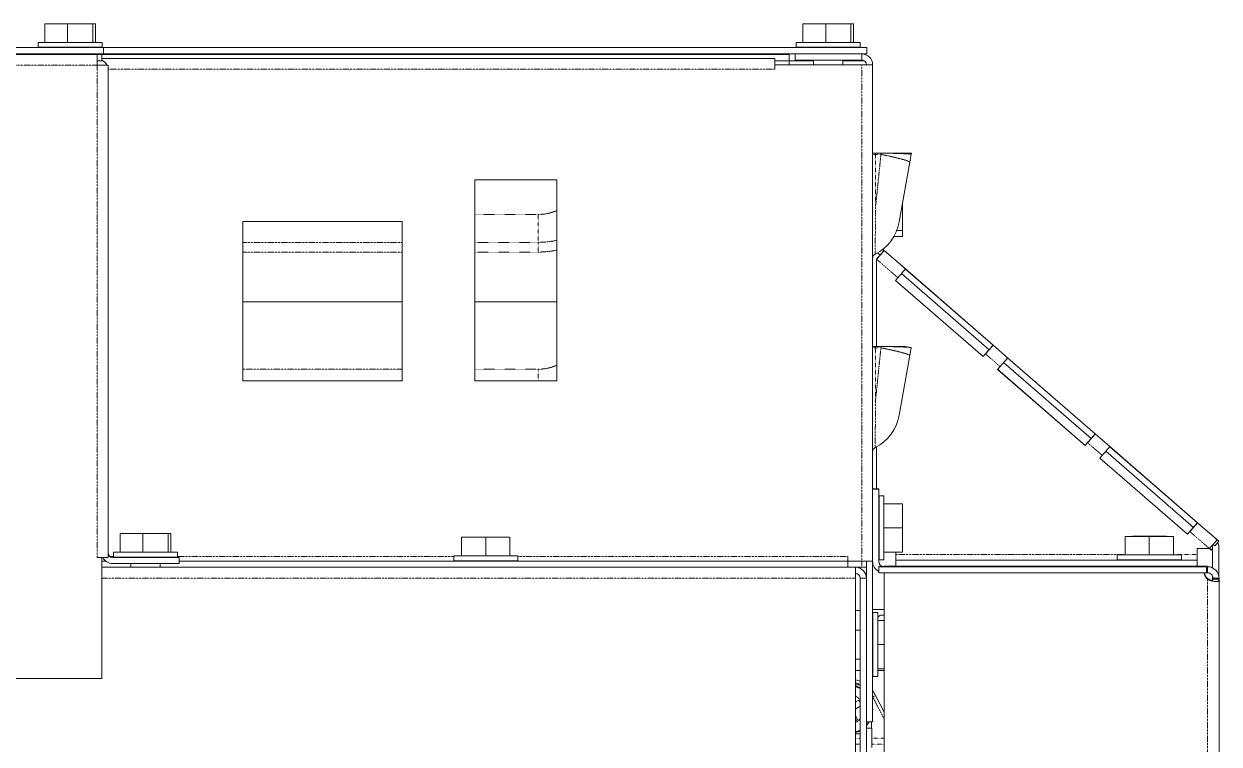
# Model space of a CAD drawing. Header units: millimetres. Extents: x 60499 to 556746, y 248297 to 497145.
# Drawn here: x 116493 to 122980, y 365703 to 369612 of the extents above; entities that cross this region are included whole.
import ezdxf

# ---------------------------------------------------------------- set-up
doc = ezdxf.new("R2010")
doc.units = ezdxf.units.MM
doc.linetypes.add('PHANTOM', pattern=[20, 10, -2, 2, -2, 2, -2])

msp = doc.modelspace()

# ---------------------------------------------------------------- linework, layer by layer
at = {"color": 7, "lineweight": 13, "ltscale": 0.003688}
for p, q in [((116606.1, 369612.1), (116730, 369612.1)), ((120721.2, 369612.1), (120845.1, 369612.1)), ((117015.3, 366845.3), (117139.2, 366845.3))]:
    msp.add_line(p, q, dxfattribs=at)
at = {"color": 7, "lineweight": 13, "ltscale": 0.003}
for p, q in [((116606.1, 369511.3), (116606.1, 369612.1)), ((116730, 369511.3), (116730, 369612.1)), ((116866.9, 369511.3), (116866.9, 369612.1)), ((116880.9, 369511.3), (116880.9, 369612.1)), ((120721.2, 369511.3), (120721.2, 369612.1)), ((120845.1, 369511.3), (120845.1, 369612.1)), ((120982, 369511.3), (120982, 369612.1)), ((120996.1, 369511.3), (120996.1, 369612.1)), ((121160.5, 367007.2), (121261.3, 367007.2)), ((117015.3, 366744.5), (117015.3, 366845.3)), ((117139.2, 366744.5), (117139.2, 366845.3)), ((117276.2, 366744.5), (117276.2, 366845.3)), ((117290.2, 366744.5), (117290.2, 366845.3)), ((121160.5, 366876.2), (121261.3, 366876.2)), ((118868.5, 366724.6), (118868.5, 366825.4)), ((118999.6, 366724.6), (118999.6, 366825.4)), ((119130.6, 366724.6), (119130.6, 366825.4)), ((122470.1, 366730), (122470.1, 366830.8)), ((122600.9, 366730), (122600.9, 366830.8)), ((122732.1, 366730), (122732.1, 366830.8)), ((122732.5, 366730), (122732.5, 366830.8)), ((121160.5, 366745.2), (121261.3, 366745.2))]:
    msp.add_line(p, q, dxfattribs=at)
at = {"color": 7, "lineweight": 13, "ltscale": 0.004077}
for p, q in [((116730, 369612.1), (116866.9, 369612.1)), ((117139.2, 366845.3), (117276.2, 366845.3))]:
    msp.add_line(p, q, dxfattribs=at)
at = {"color": 7, "lineweight": 13, "ltscale": 0.000417514}
for p, q in [((116866.9, 369612.1), (116880.9, 369612.1)), ((117276.2, 366845.3), (117290.2, 366845.3))]:
    msp.add_line(p, q, dxfattribs=at)
at = {"color": 7, "lineweight": 13, "ltscale": 0.004076}
msp.add_line((120845.1, 369612.1), (120982, 369612.1), dxfattribs=at)
at = {"color": 7, "lineweight": 13, "ltscale": 0.000417634}
msp.add_line((120982, 369612.1), (120996.1, 369612.1), dxfattribs=at)
at = {"color": 7, "lineweight": 13, "ltscale": 0.010327}
for p, q in [((116916.6, 369511.3), (116569.7, 369511.3)), ((121031.7, 369511.3), (120684.8, 369511.3)), ((117325.8, 366744.5), (116978.9, 366744.5))]:
    msp.add_line(p, q, dxfattribs=at)
at = {"color": 7, "lineweight": 13, "ltscale": 0.000774954}
for p, q in [((116569.7, 369485.3), (116569.7, 369511.3)), ((116917.3, 369485.3), (116917.3, 369511.3)), ((120684.8, 369485.3), (120684.8, 369511.3)), ((121032.5, 369485.3), (121032.5, 369511.3)), ((121134.5, 367050.1), (121160.5, 367050.1)), ((121134.5, 367050.1), (121160.5, 367050.1)), ((121134.5, 366702.4), (121160.5, 366702.4)), ((121101.2, 366416.9), (121127.2, 366416.9)), ((121101.2, 366069.2), (121127.2, 366069.2))]:
    msp.add_line(p, q, dxfattribs=at)
at = {"color": 7, "lineweight": 13, "ltscale": 2.33087e-05}
for p, q in [((116916.6, 369511.3), (116917.3, 369511.3)), ((121031.7, 369511.3), (121032.5, 369511.3)), ((116917.3, 369485.3), (116916.6, 369485.3)), ((121032.5, 369485.3), (121031.7, 369485.3)), ((117325.8, 366744.5), (117326.6, 366744.5)), ((117326.6, 366718.5), (117325.8, 366718.5))]:
    msp.add_line(p, q, dxfattribs=at)
at = {"color": 7, "lineweight": 13, "ltscale": 0.03937}
for p, q in [((112953, 369446.1), (116890.8, 369446.1)), ((116924.1, 369483.2), (113090.3, 369483.2)), ((116924.1, 369449.6), (113090.3, 369449.6)), ((120646.4, 369446.1), (116915.9, 369446.1)), ((121068.6, 369483.2), (116924.1, 369483.2)), ((121068.6, 369449.6), (116924.1, 369449.6)), ((116915.9, 369424.4), (120568.3, 369424.4)), ((116949.5, 369387.3), (116949.5, 366716.4)), ((121099.1, 367086.4), (121099.1, 369390.8)), ((118940.8, 368766), (118940.8, 367674.2)), ((119385.9, 368766), (119385.9, 367674.2)), ((118546, 368539.2), (117681, 368539.2)), ((117681, 368539.2), (117681, 367674.2)), ((118546, 368539.2), (118546, 367674.2)), ((117681, 368104.1), (118546, 368104.1)), ((118546, 367674.2), (117681, 367674.2)), ((121006.7, 366662.9), (116916, 366662.9)), ((120965.6, 366662.9), (117232.1, 366662.9)), ((120965.6, 366696.5), (117335.9, 366696.5)), ((121065.5, 366696.5), (121065.5, 365823.1)), ((121099.1, 366695.5), (121099.1, 365823.1)), ((122912.2, 366665.7), (121132.4, 366665.7)), ((122600.3, 366701.8), (121225.6, 366701.8)), ((122860.8, 366668.6), (121225.6, 366668.6)), ((121006.7, 365285.6), (121006.7, 366604.1)), ((121031.9, 366604.1), (121031.9, 365226.8)), ((121065.5, 366604.1), (121065.5, 365226.8)), ((121132.4, 366632.4), (122912.2, 366632.4)), ((121161.8, 365372.7), (121161.8, 366632.4)), ((122899.5, 366632.4), (121161.8, 366632.4)), ((121161.8, 366632.4), (122899.5, 366632.4)), ((122980, 366597.9), (122980, 347748.1)), ((105657.3, 366059.9), (116916, 366059.9))]:
    msp.add_line(p, q, dxfattribs=at)
at = {"color": 7, "lineweight": 13, "ltscale": 0.001185}
for p, q in [((116609.5, 369485.3), (116569.7, 369485.3)), ((120724.6, 369485.3), (120684.8, 369485.3)), ((117018.8, 366718.5), (116978.9, 366718.5))]:
    msp.add_line(p, q, dxfattribs=at)
at = {"color": 7, "lineweight": 13, "ltscale": 6.24769e-05}
for p, q in [((116570.4, 369485.3), (116570.4, 369483.2)), ((116609.5, 369485.3), (116609.5, 369483.2)), ((116687.9, 369485.3), (116687.9, 369483.2)), ((116727, 369485.3), (116727, 369483.2)), ((116744.3, 369485.3), (116744.3, 369483.2)), ((116787.4, 369485.3), (116787.4, 369483.2)), ((116854.2, 369485.3), (116854.2, 369483.2)), ((116916.6, 369485.3), (116916.6, 369483.2)), ((120685.6, 369485.3), (120685.6, 369483.2)), ((120724.6, 369485.3), (120724.6, 369483.2)), ((120803.1, 369485.3), (120803.1, 369483.2)), ((120842.1, 369485.3), (120842.1, 369483.2)), ((120859.4, 369485.3), (120859.4, 369483.2)), ((120902.5, 369485.3), (120902.5, 369483.2)), ((120969.3, 369485.3), (120969.3, 369483.2)), ((121031.7, 369485.3), (121031.7, 369483.2)), ((116979.7, 366718.5), (116979.7, 366716.4)), ((117018.8, 366718.5), (117018.8, 366716.4)), ((117097.2, 366718.5), (117097.2, 366716.4)), ((117136.3, 366718.5), (117136.3, 366716.4)), ((117153.6, 366718.5), (117153.6, 366716.4)), ((117196.6, 366718.5), (117196.6, 366716.4)), ((117263.5, 366718.5), (117263.5, 366716.4)), ((117325.8, 366718.5), (117325.8, 366716.4)), ((118825.7, 366698.6), (118825.7, 366696.5)), ((118876.6, 366698.6), (118876.6, 366696.5)), ((118949.6, 366698.6), (118949.6, 366696.5)), ((118991.2, 366698.6), (118991.2, 366696.5)), ((118999.6, 366698.6), (118999.6, 366696.5)), ((119007.9, 366698.6), (119007.9, 366696.5)), ((119049.5, 366698.6), (119049.5, 366696.5)), ((119122.5, 366698.6), (119122.5, 366696.5)), ((119173.4, 366698.6), (119173.4, 366696.5)), ((122427.4, 366704), (122427.4, 366701.9)), ((122478, 366703.9), (122478, 366701.9)), ((122592.8, 366704), (122592.8, 366701.9)), ((122600.8, 366703.9), (122600.8, 366701.8)), ((122609.4, 366704), (122609.4, 366701.9)), ((122723.9, 366703.9), (122723.9, 366701.9)), ((122775.1, 366704), (122775.1, 366701.9)), ((121101.2, 366416.9), (121099.1, 366416.9)), ((121101.2, 366365.9), (121099.1, 366365.9)), ((121101.2, 366292.9), (121099.1, 366292.9)), ((121101.2, 366251.3), (121099.1, 366251.3)), ((121101.2, 366243), (121099.1, 366243)), ((121101.2, 366234.7), (121099.1, 366234.7)), ((121101.2, 366193.1), (121099.1, 366193.1)), ((121101.2, 366120.1), (121099.1, 366120.1)), ((121101.2, 366069.2), (121099.1, 366069.2))]:
    msp.add_line(p, q, dxfattribs=at)
at = {"color": 7, "lineweight": 13, "ltscale": 0.001162}
for p, q in [((116609.5, 369483.2), (116570.4, 369483.2)), ((120724.6, 369483.2), (120685.6, 369483.2)), ((117018.8, 366716.4), (116979.7, 366716.4))]:
    msp.add_line(p, q, dxfattribs=at)
at = {"color": 7, "lineweight": 13, "ltscale": 0.003499}
for p, q in [((116727, 369485.3), (116609.5, 369485.3)), ((120842.1, 369485.3), (120724.6, 369485.3)), ((117136.3, 366718.5), (117018.8, 366718.5))]:
    msp.add_line(p, q, dxfattribs=at)
at = {"color": 7, "lineweight": 13, "ltscale": 0.002336}
for p, q in [((116687.9, 369483.2), (116609.5, 369483.2)), ((120803.1, 369483.2), (120724.6, 369483.2)), ((117097.2, 366716.4), (117018.8, 366716.4))]:
    msp.add_line(p, q, dxfattribs=at)
at = {"color": 7, "lineweight": 13, "ltscale": 0.000105009}
for p, q in [((116664.1, 369449.6), (116664.1, 369446.1)), ((116822.9, 369449.6), (116822.9, 369446.1))]:
    msp.add_line(p, q, dxfattribs=at)
at = {"color": 7, "lineweight": 13, "ltscale": 0.003786}
for p, q in [((116854.2, 369485.3), (116727, 369485.3)), ((120969.3, 369485.3), (120842.1, 369485.3)), ((117263.5, 366718.5), (117136.3, 366718.5))]:
    msp.add_line(p, q, dxfattribs=at)
at = {"color": 7, "lineweight": 13, "ltscale": 0.000513873}
for p, q in [((116744.3, 369483.2), (116727, 369483.2)), ((120859.4, 369483.2), (120842.1, 369483.2)), ((117153.6, 366716.4), (117136.3, 366716.4))]:
    msp.add_line(p, q, dxfattribs=at)
at = {"color": 7, "lineweight": 13, "ltscale": 0.00199}
for p, q in [((116854.2, 369483.2), (116787.4, 369483.2)), ((120969.3, 369483.2), (120902.5, 369483.2)), ((117263.5, 366716.4), (117196.6, 366716.4))]:
    msp.add_line(p, q, dxfattribs=at)
at = {"color": 7, "lineweight": 13, "ltscale": 0.001856}
for p, q in [((116916.6, 369485.3), (116854.2, 369485.3)), ((116916.6, 369483.2), (116854.2, 369483.2)), ((121031.7, 369485.3), (120969.3, 369485.3)), ((121031.7, 369483.2), (120969.3, 369483.2)), ((117325.8, 366718.5), (117263.5, 366718.5)), ((117325.8, 366716.4), (117263.5, 366716.4))]:
    msp.add_line(p, q, dxfattribs=at)
at = {"color": 7, "lineweight": 13, "ltscale": 0.000749963}
for p, q in [((116890.8, 369446.1), (116916, 369446.1)), ((116890.8, 369412.5), (116916, 369412.5)), ((120568.3, 369365.6), (120568.3, 369390.8)), ((120779.3, 369416), (120779.3, 369390.8)), ((120938, 369416), (120938, 369390.8)), ((116916, 366716.4), (116890.8, 366716.4)), ((120965.6, 366721.7), (120965.6, 366696.5)), ((120965.6, 366696.5), (120965.6, 366721.7)), ((121040.3, 366662.9), (121065.5, 366662.9)), ((121031.9, 366101.8), (121006.7, 366101.8)), ((121031.9, 366024.1), (121006.7, 366024.1)), ((121006.7, 365759.6), (121031.9, 365759.6))]:
    msp.add_line(p, q, dxfattribs=at)
at = {"color": 7, "lineweight": 13, "ltscale": 0.00175}
for p, q in [((116890.8, 369446.1), (116890.8, 369387.3)), ((116890.8, 369387.3), (116949.5, 369387.3)), ((121099.1, 369390.8), (121040.3, 369390.8)), ((116890.8, 366716.4), (116949.5, 366716.4)), ((121006.7, 366662.9), (121006.7, 366604.1)), ((121099.1, 366696.5), (121040.3, 366696.5))]:
    msp.add_line(p, q, dxfattribs=at)
at = {"color": 7, "lineweight": 13, "ltscale": 0.000999991}
for p, q in [((116916, 369446.1), (116916, 369412.5)), ((116924.1, 369483.2), (116924.1, 369449.6)), ((120646.4, 369412.5), (120646.4, 369446.1)), ((121068.6, 369483.2), (121068.6, 369449.6)), ((120568.3, 369424.4), (120568.3, 369390.8)), ((117335.9, 366716.4), (117335.9, 366682.8)), ((120965.6, 366696.5), (120965.6, 366662.9)), ((121040.3, 366662.9), (121006.7, 366662.9)), ((121065.5, 366604.1), (121031.9, 366604.1))]:
    msp.add_line(p, q, dxfattribs=at)
at = {"color": 7, "lineweight": 13, "ltscale": 0.001}
for p, q in [((120679.2, 369449.6), (120679.2, 369416)), ((121040.3, 369449.6), (121040.3, 369416)), ((121099.1, 365823.1), (121065.5, 365823.1))]:
    msp.add_line(p, q, dxfattribs=at)
at = {"color": 7, "linetype": 'PHANTOM', "lineweight": 13, "ltscale": 0.03937}
for p, q in [((105657.3, 369387.3), (116890.8, 369387.3)), ((116890.8, 369387.3), (116890.8, 366716.4)), ((121040.3, 366696.5), (121040.3, 369390.8)), ((116949.5, 369365.6), (120568.3, 369365.6)), ((117681, 368426.4), (118546, 368426.4)), ((117681, 368373.8), (118546, 368373.8)), ((118546, 367737.9), (117681, 367737.9)), ((117326.6, 366721.7), (118825.7, 366721.7)), ((119173.4, 366721.7), (120965.6, 366721.7)), ((121225.6, 366731.3), (122470.1, 366731.3)), ((121225.6, 366701.9), (122427.4, 366701.9)), ((121006.7, 366604.1), (116916, 366604.1)), ((122917.3, 366597.9), (122917.3, 347722.2))]:
    msp.add_line(p, q, dxfattribs=at)
at = {"color": 7, "lineweight": 13, "ltscale": 0.002325}
msp.add_line((120646.4, 369412.5), (120568.3, 369412.5), dxfattribs=at)
at = {"color": 7, "lineweight": 13, "ltscale": 0.01405}
msp.add_line((120568.3, 369390.8), (121040.3, 369390.8), dxfattribs=at)
at = {"color": 7, "lineweight": 13, "ltscale": 0.003954}
msp.add_line((120646.4, 369412.5), (120779.2, 369412.5), dxfattribs=at)
at = {"color": 7, "lineweight": 13, "ltscale": 0.000645435}
msp.add_line((120646.4, 369412.5), (120646.4, 369390.8), dxfattribs=at)
at = {"color": 7, "lineweight": 13, "ltscale": 0.000644714}
msp.add_line((120646.4, 369390.8), (120646.4, 369412.5), dxfattribs=at)
at = {"color": 7, "lineweight": 13, "ltscale": 0.01075}
for p, q in [((120679.2, 369416), (121040.3, 369416)), ((117335.9, 366716.4), (116974.7, 366716.4)), ((117335.9, 366682.8), (116974.7, 366682.8))]:
    msp.add_line(p, q, dxfattribs=at)
at = {"color": 7, "lineweight": 13, "ltscale": 0.003428}
msp.add_line((120938, 369412.5), (121053.1, 369412.5), dxfattribs=at)
at = {"color": 7, "lineweight": 13, "ltscale": 0.000493448}
for p, q in [((121099.1, 368910.4), (121115.7, 368910.4)), ((121099.1, 367860.7), (121115.7, 367860.7))]:
    msp.add_line(p, q, dxfattribs=at)
at = {"color": 7, "linetype": 'PHANTOM', "lineweight": 13, "ltscale": 0.000493448}
for p, q in [((121099.1, 368903.7), (121115.7, 368903.7)), ((121099.1, 367854), (121115.7, 367854))]:
    msp.add_line(p, q, dxfattribs=at)
at = {"color": 7, "linetype": 'PHANTOM', "lineweight": 13, "ltscale": 0.000199926}
for p, q in [((121115.7, 368903.7), (121115.7, 368910.4)), ((121115.7, 367854), (121115.7, 367860.7))]:
    msp.add_line(p, q, dxfattribs=at)
at = {"color": 7, "lineweight": 13, "ltscale": 0.000889696}
for p, q in [((121145.6, 368910.4), (121115.7, 368910.4)), ((121145.6, 367860.7), (121115.7, 367860.7))]:
    msp.add_line(p, q, dxfattribs=at)
at = {"color": 7, "linetype": 'PHANTOM', "lineweight": 13, "ltscale": 0.008384}
for p, q in [((121115.7, 368622.1), (121115.7, 368903.7)), ((121115.7, 367572.3), (121115.7, 367854))]:
    msp.add_line(p, q, dxfattribs=at)
at = {"color": 7, "linetype": 'PHANTOM', "lineweight": 13, "ltscale": 0.000854492}
for p, q in [((121144.4, 368903.7), (121115.7, 368903.7)), ((121144.4, 367854), (121115.7, 367854))]:
    msp.add_line(p, q, dxfattribs=at)
at = {"color": 7, "lineweight": 13, "ltscale": 0.004209}
for p, q in [((121275.5, 368910.4), (121134.1, 368910.4)), ((121134.1, 368910.4), (121275.5, 368910.4)), ((121134.1, 368910.4), (121275.5, 368910.4)), ((121275.5, 368910.4), (121134.1, 368910.4)), ((121275.5, 368910.4), (121134.1, 368910.4)), ((121134.1, 368910.4), (121275.5, 368910.4)), ((121275.5, 367860.7), (121134.1, 367860.7)), ((121134.1, 367860.7), (121275.5, 367860.7)), ((121134.1, 367860.7), (121275.5, 367860.7)), ((121275.5, 367860.7), (121134.1, 367860.7)), ((121134.1, 367860.7), (121275.5, 367860.7)), ((121275.5, 367860.7), (121134.1, 367860.7)), ((121134.1, 367860.7), (121275.5, 367860.7)), ((121275.5, 367860.7), (121134.1, 367860.7))]:
    msp.add_line(p, q, dxfattribs=at)
at = {"color": 7, "linetype": 'PHANTOM', "lineweight": 13, "ltscale": 0.000203002}
for p, q in [((121145.6, 368910.4), (121144.4, 368903.7)), ((121145.6, 367860.7), (121144.4, 367854))]:
    msp.add_line(p, q, dxfattribs=at)
at = {"color": 7, "lineweight": 13, "ltscale": 0.004882}
msp.add_line((121145.6, 368910.4), (121309.6, 368910.4), dxfattribs=at)
at = {"color": 7, "lineweight": 13, "ltscale": 0.000403001}
for p, q in [((121145.6, 368910.4), (121159.1, 368910.1)), ((121145.6, 367860.7), (121159.1, 367860.3))]:
    msp.add_line(p, q, dxfattribs=at)
at = {"color": 7, "lineweight": 13, "ltscale": 0.009789}
for p, q in [((121300.9, 368861.4), (121243.8, 368537.6)), ((121300.9, 367811.7), (121243.8, 367487.8))]:
    msp.add_line(p, q, dxfattribs=at)
at = {"color": 7, "lineweight": 13, "ltscale": 0.000987283}
for p, q in [((121275.5, 368910.4), (121308.1, 368904.7)), ((121275.5, 368910.4), (121308.1, 368904.7)), ((121275.5, 368910.4), (121308.1, 368904.7)), ((121275.5, 368910.4), (121308.1, 368904.7)), ((121275.5, 368910.4), (121308.1, 368904.7)), ((121275.5, 368910.4), (121308.1, 368904.7)), ((121275.5, 367860.7), (121308.1, 367855)), ((121275.5, 367860.7), (121308.1, 367855)), ((121275.5, 367860.7), (121308.1, 367855)), ((121275.5, 367860.7), (121308.1, 367855)), ((121275.5, 367860.7), (121308.1, 367855)), ((121275.5, 367860.7), (121308.1, 367855)), ((121275.5, 367860.7), (121308.1, 367855)), ((121275.5, 367860.7), (121308.1, 367855))]:
    msp.add_line(p, q, dxfattribs=at)
at = {"color": 7, "lineweight": 13, "ltscale": 0.001305}
for p, q in [((121308.5, 368904.6), (121300.9, 368861.4)), ((121308.5, 367854.8), (121300.9, 367811.7))]:
    msp.add_line(p, q, dxfattribs=at)
at = {"color": 7, "lineweight": 13, "ltscale": 1.27662e-05}
for p, q in [((121308.5, 368904.6), (121308.1, 368904.7)), ((121308.1, 368904.7), (121308.5, 368904.6)), ((121308.5, 368904.6), (121308.1, 368904.7)), ((121308.1, 368904.7), (121308.5, 368904.6)), ((121308.1, 368904.7), (121308.5, 368904.6)), ((121308.5, 368904.6), (121308.1, 368904.7)), ((121308.1, 367855), (121308.5, 367854.8)), ((121308.5, 367854.8), (121308.1, 367855)), ((121308.5, 367854.8), (121308.1, 367855)), ((121308.1, 367855), (121308.5, 367854.8)), ((121308.5, 367854.8), (121308.1, 367855)), ((121308.1, 367855), (121308.5, 367854.8)), ((121308.5, 367854.8), (121308.1, 367855)), ((121308.1, 367855), (121308.5, 367854.8))]:
    msp.add_line(p, q, dxfattribs=at)
at = {"color": 7, "lineweight": 13, "ltscale": 0.000176533}
msp.add_line((121309.6, 368910.4), (121308.5, 368904.6), dxfattribs=at)
at = {"color": 7, "lineweight": 13, "ltscale": 0.01325}
for p, q in [((119385.9, 368766), (118940.8, 368766)), ((118940.7, 368104.1), (119385.9, 368104.1)), ((119385.9, 367674.2), (118940.8, 367674.2))]:
    msp.add_line(p, q, dxfattribs=at)
at = {"color": 7, "lineweight": 13, "ltscale": 1.59797e-05}
msp.add_line((121260.7, 368633.5), (121261.3, 368633.5), dxfattribs=at)
at = {"color": 7, "lineweight": 13, "ltscale": 9.04714e-05}
msp.add_line((121261.3, 368636.5), (121261.3, 368633.5), dxfattribs=at)
at = {"color": 7, "lineweight": 13, "ltscale": 0.004248}
msp.add_line((121261.3, 368633.5), (121261.3, 368490.8), dxfattribs=at)
at = {"color": 7, "linetype": 'PHANTOM', "lineweight": 13, "ltscale": 0.0102}
for p, q in [((119283.4, 368577.7), (118940.7, 368577.7)), ((118940.7, 368426.4), (119283.4, 368426.4)), ((118940.7, 368373.8), (119283.4, 368373.8)), ((119283.4, 367737.9), (118940.7, 367737.9))]:
    msp.add_line(p, q, dxfattribs=at)
at = {"color": 7, "linetype": 'PHANTOM', "lineweight": 13, "ltscale": 0.004505}
msp.add_line((119283.4, 368577.7), (119283.4, 368426.4), dxfattribs=at)
at = {"color": 7, "lineweight": 13, "ltscale": 0.000911923}
msp.add_line((121230.6, 368490.8), (121261.3, 368490.8), dxfattribs=at)
at = {"color": 7, "lineweight": 13, "ltscale": 0.000944123}
msp.add_line((121261.3, 368490.8), (121261.3, 368459), dxfattribs=at)
at = {"color": 7, "linetype": 'PHANTOM', "lineweight": 13, "ltscale": 0.001565}
msp.add_line((119283.4, 368426.4), (119283.4, 368373.8), dxfattribs=at)
at = {"color": 7, "lineweight": 13, "ltscale": 0.001364}
msp.add_line((121215.4, 368459), (121261.3, 368459), dxfattribs=at)
at = {"color": 7, "lineweight": 13, "ltscale": 0.000541565}
msp.add_line((121139.9, 368357.3), (121126.2, 368369.2), dxfattribs=at)
at = {"color": 7, "lineweight": 13, "ltscale": 0.000989952}
for p, q in [((121139.9, 368357.3), (121161.8, 368382.4)), ((121731.2, 367843.3), (121753, 367868.4))]:
    msp.add_line(p, q, dxfattribs=at)
at = {"color": 7, "lineweight": 13, "ltscale": 0.000279593}
msp.add_line((121161.8, 368382.4), (121154.7, 368388.5), dxfattribs=at)
at = {"color": 7, "lineweight": 13, "ltscale": 0.000273298}
msp.add_line((121161.8, 368382.6), (121154.8, 368388.7), dxfattribs=at)
at = {"color": 7, "lineweight": 13, "ltscale": 0.004573}
msp.add_line((121161.8, 368382.6), (121277.7, 368281.9), dxfattribs=at)
at = {"color": 7, "linetype": 'PHANTOM', "lineweight": 13, "ltscale": 0.004573}
for p, q in [((121161.8, 368382.4), (121277.7, 368281.6)), ((121120.6, 368335.1), (121236.6, 368234.3))]:
    msp.add_line(p, q, dxfattribs=at)
at = {"color": 7, "lineweight": 13, "ltscale": 0.014122}
msp.add_line((121120.6, 367860.7), (121120.6, 368335.1), dxfattribs=at)
at = {"color": 7, "lineweight": 13, "ltscale": 0.01875}
for p, q in [((121753, 367868.6), (121277.7, 368281.9)), ((121277.7, 368281.6), (121753, 367868.4)), ((121698.8, 367806.3), (121223.5, 368219.5)), ((121698.8, 367806.3), (121223.5, 368219.5)), ((121698.8, 367806), (121223.5, 368219.2)), ((121698.8, 367806), (121223.5, 368219.2)), ((121255.9, 368256.5), (121731.2, 367843.3)), ((121810.5, 367774.4), (122285.8, 367361.2)), ((122307.6, 367386.5), (121832.3, 367799.8)), ((121832.3, 367799.5), (122307.6, 367386.3)), ((122253.4, 367324.2), (121778.1, 367737.4)), ((122253.4, 367324.2), (121778.1, 367737.4)), ((122253.4, 367323.9), (121778.1, 367737.1)), ((122253.4, 367323.9), (121778.1, 367737.1)), ((122862.2, 366904.4), (122386.9, 367317.7)), ((122386.9, 367317.4), (122862.2, 366904.2)), ((122808, 366842.1), (122332.6, 367255.3)), ((122808, 366842.1), (122332.6, 367255.3)), ((122808, 366841.8), (122332.6, 367255)), ((122808, 366841.8), (122332.6, 367255)), ((122365, 367292.3), (122840.4, 366879.1))]:
    msp.add_line(p, q, dxfattribs=at)
at = {"color": 7, "lineweight": 13, "ltscale": 0.000595298}
for p, q in [((121236.6, 368234.3), (121223.5, 368219.2)), ((121711.9, 367821.1), (121698.8, 367806)), ((121791.2, 367752.2), (121778.1, 367737.1)), ((122266.5, 367339.3), (122253.4, 367324.2)), ((122266.5, 367339), (122253.4, 367323.9)), ((122821.1, 366857.2), (122808, 366842.1))]:
    msp.add_line(p, q, dxfattribs=at)
at = {"color": 7, "lineweight": 13, "ltscale": 0.000595389}
for p, q in [((121711.9, 367821.4), (121698.8, 367806.3)), ((121711.9, 367821.4), (121698.8, 367806.3)), ((121711.9, 367821.1), (121698.8, 367806)), ((122266.5, 367339.3), (122253.4, 367324.2)), ((122266.5, 367339), (122253.4, 367323.9)), ((122821.1, 366857.2), (122808, 366842.1)), ((122821.1, 366856.9), (122808, 366841.8)), ((122821.1, 366856.9), (122808, 366841.8))]:
    msp.add_line(p, q, dxfattribs=at)
at = {"color": 7, "linetype": 'PHANTOM', "lineweight": 13, "ltscale": 0.003125}
for p, q in [((121711.9, 367821.1), (121791.2, 367752.2)), ((121753, 367868.4), (121832.3, 367799.5)), ((122307.6, 367386.3), (122386.9, 367317.4)), ((122266.5, 367339), (122345.8, 367270.1))]:
    msp.add_line(p, q, dxfattribs=at)
at = {"color": 7, "lineweight": 13, "ltscale": 0.003125}
for p, q in [((121753, 367868.6), (121832.3, 367799.8)), ((122307.6, 367386.5), (122386.9, 367317.7)), ((121094.9, 365684.1), (121094.9, 365789.1))]:
    msp.add_line(p, q, dxfattribs=at)
at = {"color": 7, "linetype": 'PHANTOM', "lineweight": 13, "ltscale": 0.001896}
msp.add_line((119283.4, 367737.9), (119283.4, 367674.2), dxfattribs=at)
at = {"color": 7, "lineweight": 13, "ltscale": 0.000989964}
for p, q in [((122285.8, 367361.2), (122307.6, 367386.3)), ((122840.4, 366879.1), (122862.2, 366904.2)), ((122956.2, 366778.4), (122978, 366803.5))]:
    msp.add_line(p, q, dxfattribs=at)
at = {"color": 7, "lineweight": 13, "ltscale": 0.00677}
msp.add_line((121120.6, 367088.9), (121120.6, 367316.3), dxfattribs=at)
at = {"color": 7, "lineweight": 13, "ltscale": 0.00059531}
msp.add_line((122345.8, 367270.1), (122332.6, 367255), dxfattribs=at)
at = {"color": 7, "lineweight": 13, "ltscale": 0.00064135}
for p, q in [((121120.6, 367089.4), (121099.1, 367089.4)), ((121099.1, 367089.2), (121120.6, 367089.2))]:
    msp.add_line(p, q, dxfattribs=at)
at = {"color": 7, "lineweight": 13, "ltscale": 7.20888e-06}
msp.add_line((121099.1, 367089.4), (121099.1, 367089.2), dxfattribs=at)
at = {"color": 7, "lineweight": 13, "ltscale": 7.37708e-05}
for p, q in [((121099.1, 367088.9), (121099.1, 367086.4)), ((121132.4, 367086.4), (121132.4, 367088.9))]:
    msp.add_line(p, q, dxfattribs=at)
at = {"color": 7, "lineweight": 13, "ltscale": 0.000989899}
for p, q in [((121099.1, 367088.9), (121132.4, 367088.9)), ((121099.1, 367086.4), (121132.4, 367086.4))]:
    msp.add_line(p, q, dxfattribs=at)
at = {"color": 7, "lineweight": 13, "ltscale": 0.011635}
for p, q in [((121099.1, 366695.6), (121099.1, 367086.4)), ((121132.4, 366695.6), (121132.4, 367086.4))]:
    msp.add_line(p, q, dxfattribs=at)
at = {"color": 7, "lineweight": 13, "ltscale": 6.25971e-05}
for p, q in [((121134.5, 367050.1), (121132.4, 367050.1)), ((121134.5, 367050.1), (121132.4, 367050.1)), ((121134.5, 366999.2), (121132.4, 366999.2)), ((121134.5, 366926.2), (121132.4, 366926.2)), ((121134.5, 366884.5), (121132.4, 366884.5)), ((121134.5, 366876.2), (121132.4, 366876.2)), ((121134.5, 366867.9), (121132.4, 366867.9)), ((121134.5, 366826.3), (121132.4, 366826.3)), ((121134.5, 366753.3), (121132.4, 366753.3)), ((121134.5, 366702.4), (121132.4, 366702.4)), ((122551.2, 366704), (122551.2, 366701.9)), ((122651.1, 366704), (122651.1, 366701.9))]:
    msp.add_line(p, q, dxfattribs=at)
at = {"color": 7, "lineweight": 13, "ltscale": 0.001516}
for p, q in [((121132.4, 366999.2), (121132.4, 367050.1)), ((121134.5, 366999.2), (121134.5, 367050.1)), ((121132.4, 366702.4), (121132.4, 366753.3)), ((121134.5, 366702.4), (121134.5, 366753.3)), ((118876.6, 366698.6), (118825.7, 366698.6)), ((118876.6, 366696.5), (118825.7, 366696.5)), ((119173.4, 366698.6), (119122.5, 366698.6)), ((119173.4, 366696.5), (119122.5, 366696.5)), ((121099.1, 366365.9), (121099.1, 366416.9)), ((121101.2, 366365.9), (121101.2, 366416.9)), ((121099.1, 366069.2), (121099.1, 366120.1)), ((121101.2, 366069.2), (121101.2, 366120.1))]:
    msp.add_line(p, q, dxfattribs=at)
at = {"color": 7, "lineweight": 13, "ltscale": 0.01035}
for p, q in [((121160.5, 366702.4), (121160.5, 367050.1)), ((118825.7, 366724.6), (119173.4, 366724.6)), ((121127.2, 366069.2), (121127.2, 366416.9))]:
    msp.add_line(p, q, dxfattribs=at)
at = {"color": 7, "lineweight": 13, "ltscale": 0.002173}
for p, q in [((121132.4, 366926.2), (121132.4, 366999.2)), ((121132.4, 366753.3), (121132.4, 366826.3)), ((118949.6, 366696.5), (118876.6, 366696.5)), ((119122.5, 366696.5), (119049.5, 366696.5)), ((121099.1, 366292.9), (121099.1, 366365.9)), ((121099.1, 366120.1), (121099.1, 366193.1))]:
    msp.add_line(p, q, dxfattribs=at)
at = {"color": 7, "lineweight": 13, "ltscale": 0.003659}
for p, q in [((121134.5, 366876.2), (121134.5, 366999.2)), ((121134.5, 366753.3), (121134.5, 366876.2)), ((118999.6, 366698.6), (118876.6, 366698.6)), ((119122.5, 366698.6), (118999.6, 366698.6)), ((121101.2, 366243), (121101.2, 366365.9)), ((121101.2, 366120.1), (121101.2, 366243))]:
    msp.add_line(p, q, dxfattribs=at)
at = {"color": 7, "lineweight": 13, "ltscale": 0.0039}
for p, q in [((121261.3, 367007.2), (121261.3, 366876.2)), ((121261.3, 366876.2), (121261.3, 366745.2)), ((118868.5, 366825.4), (118999.6, 366825.4)), ((118999.6, 366825.4), (119130.6, 366825.4))]:
    msp.add_line(p, q, dxfattribs=at)
at = {"color": 7, "lineweight": 13, "ltscale": 0.000247144}
for p, q in [((121132.4, 366876.2), (121132.4, 366884.5)), ((119007.9, 366696.5), (118999.6, 366696.5))]:
    msp.add_line(p, q, dxfattribs=at)
at = {"color": 7, "lineweight": 13, "ltscale": 0.000247264}
for p, q in [((121132.4, 366867.9), (121132.4, 366876.2)), ((118999.6, 366696.5), (118991.2, 366696.5))]:
    msp.add_line(p, q, dxfattribs=at)
at = {"color": 7, "linetype": 'PHANTOM', "lineweight": 13, "ltscale": 0.004198}
for p, q in [((122821.1, 366856.9), (122927.6, 366764.4)), ((122862.2, 366904.2), (122968.7, 366811.7))]:
    msp.add_line(p, q, dxfattribs=at)
at = {"color": 7, "lineweight": 13, "ltscale": 0.004567}
msp.add_line((122862.2, 366904.4), (122978, 366803.8), dxfattribs=at)
at = {"color": 7, "lineweight": 13, "ltscale": 0.003895}
for p, q in [((122470.1, 366830.8), (122600.9, 366830.8)), ((122732.5, 366830.8), (122601.6, 366830.8))]:
    msp.add_line(p, q, dxfattribs=at)
at = {"color": 7, "lineweight": 13, "ltscale": 1.1197e-05}
for p, q in [((122470.5, 366830.8), (122470.1, 366830.8)), ((122732.1, 366830.8), (122732.5, 366830.8))]:
    msp.add_line(p, q, dxfattribs=at)
at = {"color": 7, "lineweight": 13, "ltscale": 0.003905}
for p, q in [((122601.6, 366830.8), (122470.5, 366830.8)), ((122600.9, 366830.8), (122732.1, 366830.8))]:
    msp.add_line(p, q, dxfattribs=at)
at = {"color": 7, "lineweight": 13, "ltscale": 0.000369189}
msp.add_line((122956.2, 366778.4), (122946.8, 366786.6), dxfattribs=at)
at = {"color": 7, "lineweight": 13, "ltscale": 7.80962e-06}
msp.add_line((122956.5, 366822.5), (122956.5, 366822.3), dxfattribs=at)
at = {"color": 7, "lineweight": 13, "ltscale": 0.000849856}
for p, q in [((122978, 366803.8), (122956.5, 366822.5)), ((122956.5, 366822.3), (122978, 366803.5))]:
    msp.add_line(p, q, dxfattribs=at)
at = {"color": 7, "lineweight": 13, "ltscale": 0.000369098}
msp.add_line((122978, 366803.5), (122968.7, 366811.7), dxfattribs=at)
at = {"color": 7, "lineweight": 13, "ltscale": 0.019541}
msp.add_line((116916, 366716.4), (116916, 366059.9), dxfattribs=at)
at = {"color": 7, "linetype": 'PHANTOM', "lineweight": 13, "ltscale": 0.000586562}
msp.add_line((116959.2, 366721.7), (116978.9, 366721.7), dxfattribs=at)
at = {"color": 7, "lineweight": 13, "ltscale": 0.000775074}
for p, q in [((116978.9, 366718.5), (116978.9, 366744.5)), ((117326.6, 366718.5), (117326.6, 366744.5)), ((118825.7, 366698.6), (118825.7, 366724.6)), ((119173.4, 366698.6), (119173.4, 366724.6)), ((122427.4, 366704), (122427.4, 366730)), ((122775.1, 366704), (122775.1, 366730))]:
    msp.add_line(p, q, dxfattribs=at)
at = {"color": 7, "lineweight": 13, "ltscale": 0.00041427}
msp.add_line((121225.6, 366731.3), (121225.6, 366745.2), dxfattribs=at)
at = {"color": 7, "lineweight": 13, "ltscale": 0.000875158}
for p, q in [((121225.6, 366701.9), (121225.6, 366731.3)), ((122860.8, 366701.9), (122860.8, 366731.3))]:
    msp.add_line(p, q, dxfattribs=at)
at = {"color": 7, "lineweight": 13, "ltscale": 0.001269}
for p, q in [((122470.1, 366730), (122427.4, 366730)), ((122775.1, 366730), (122732.5, 366730))]:
    msp.add_line(p, q, dxfattribs=at)
at = {"color": 7, "linetype": 'PHANTOM', "lineweight": 13, "ltscale": 0.003819}
msp.add_line((122732.5, 366731.3), (122860.8, 366731.3), dxfattribs=at)
at = {"color": 7, "lineweight": 13, "ltscale": 0.001988}
msp.add_line((122927.6, 366764.4), (122860.8, 366764.4), dxfattribs=at)
at = {"color": 7, "lineweight": 13, "ltscale": 0.000984252}
msp.add_line((122860.8, 366764.4), (122860.8, 366731.3), dxfattribs=at)
at = {"color": 7, "lineweight": 13, "ltscale": 0.00036911}
msp.add_line((122936.9, 366756.5), (122927.6, 366764.6), dxfattribs=at)
at = {"color": 7, "lineweight": 13, "ltscale": 0.003442}
msp.add_line((122944.8, 366659.4), (122944.8, 366775), dxfattribs=at)
at = {"color": 7, "lineweight": 13, "ltscale": 0.004657}
msp.add_line((122978, 366618.5), (122978, 366775), dxfattribs=at)
at = {"color": 7, "lineweight": 13, "ltscale": 0.000625851}
msp.add_line((116937, 366696.5), (116915.9, 366696.5), dxfattribs=at)
at = {"color": 7, "lineweight": 13, "ltscale": 0.004688}
msp.add_line((117073.4, 366662.9), (116915.9, 366662.9), dxfattribs=at)
at = {"color": 7, "lineweight": 13, "ltscale": 0.000591248}
for p, q in [((117073.4, 366682.8), (117073.4, 366662.9)), ((117232.1, 366682.8), (117232.1, 366662.9))]:
    msp.add_line(p, q, dxfattribs=at)
at = {"color": 7, "lineweight": 13, "ltscale": 0.002225}
msp.add_line((120965.6, 366696.5), (121040.3, 366696.5), dxfattribs=at)
at = {"color": 7, "linetype": 'PHANTOM', "lineweight": 13, "ltscale": 0.000999631}
msp.add_line((121040.3, 366696.5), (121040.3, 366662.9), dxfattribs=at)
at = {"color": 7, "lineweight": 13, "ltscale": 0.000173253}
msp.add_line((121099.1, 366696.5), (121093.3, 366696.5), dxfattribs=at)
at = {"color": 7, "lineweight": 13, "ltscale": 1.45379e-05}
msp.add_line((121132.4, 366666.2), (121132.4, 366665.7), dxfattribs=at)
at = {"color": 7, "lineweight": 13, "ltscale": 0.000875037}
for p, q in [((121161.8, 366666.2), (121132.4, 366666.2)), ((121094.9, 365789.1), (121065.5, 365789.1))]:
    msp.add_line(p, q, dxfattribs=at)
at = {"color": 7, "lineweight": 13, "ltscale": 0.000990019}
for p, q in [((121132.4, 366632.4), (121132.4, 366665.7)), ((121225.6, 366668.6), (121225.6, 366701.8)), ((122860.8, 366668.6), (122860.8, 366701.8)), ((122912.2, 366632.4), (122912.2, 366665.7)), ((122917.3, 366632.4), (122917.3, 366665.7)), ((122946.7, 366603), (122980, 366603)), ((122946.7, 366597.9), (122980, 366597.9))]:
    msp.add_line(p, q, dxfattribs=at)
at = {"color": 7, "lineweight": 13, "ltscale": 0.001901}
for p, q in [((121225.6, 366669.2), (121161.8, 366669.2)), ((121161.8, 366668.9), (121225.6, 366668.9)), ((121225.6, 366668.6), (121161.8, 366668.6))]:
    msp.add_line(p, q, dxfattribs=at)
at = {"color": 7, "lineweight": 13, "ltscale": 1.80222e-06}
for p, q in [((121225.6, 366701.9), (121225.6, 366701.8)), ((122860.8, 366701.9), (122860.8, 366701.8))]:
    msp.add_line(p, q, dxfattribs=at)
at = {"color": 7, "lineweight": 13, "ltscale": 0.001506}
msp.add_line((122478, 366701.9), (122427.4, 366701.9), dxfattribs=at)
at = {"color": 7, "lineweight": 13, "ltscale": 0.002177}
msp.add_line((122551.2, 366701.9), (122478, 366701.9), dxfattribs=at)
at = {"color": 7, "lineweight": 13, "ltscale": 0.000240056}
msp.add_line((122600.8, 366701.8), (122592.8, 366701.9), dxfattribs=at)
at = {"color": 7, "lineweight": 13, "ltscale": 0.000254354}
msp.add_line((122609.4, 366701.9), (122600.8, 366701.8), dxfattribs=at)
at = {"color": 7, "lineweight": 13, "ltscale": 0.007722}
msp.add_line((122860.8, 366701.8), (122601.4, 366701.8), dxfattribs=at)
at = {"color": 7, "lineweight": 13, "ltscale": 0.002168}
msp.add_line((122723.9, 366701.9), (122651.1, 366701.9), dxfattribs=at)
at = {"color": 7, "linetype": 'PHANTOM', "lineweight": 13, "ltscale": 0.00255}
msp.add_line((122775.1, 366701.9), (122860.8, 366701.9), dxfattribs=at)
at = {"color": 7, "lineweight": 13, "ltscale": 0.001529}
msp.add_line((122912.2, 366669.2), (122860.8, 366669.2), dxfattribs=at)
at = {"color": 7, "lineweight": 13, "ltscale": 0.001683}
for p, q in [((122860.8, 366668.9), (122917.3, 366668.9)), ((122917.3, 366668.6), (122860.8, 366668.6))]:
    msp.add_line(p, q, dxfattribs=at)
at = {"color": 7, "lineweight": 13, "ltscale": 8.80684e-05}
msp.add_line((122917.3, 366665.7), (122917.3, 366668.6), dxfattribs=at)
at = {"color": 7, "linetype": 'PHANTOM', "lineweight": 13, "ltscale": 0.00010537}
msp.add_line((122917.3, 366597.8), (122917.3, 366601.4), dxfattribs=at)
at = {"color": 7, "lineweight": 13, "ltscale": 0.000749723}
msp.add_line((122944.8, 366588.3), (122944.8, 366613.5), dxfattribs=at)
at = {"color": 7, "lineweight": 13, "ltscale": 0.000153429}
for p, q in [((122946.7, 366597.9), (122946.7, 366603)), ((122980, 366597.9), (122980, 366603))]:
    msp.add_line(p, q, dxfattribs=at)
at = {"color": 7, "lineweight": 13, "ltscale": 9.73198e-05}
msp.add_line((122980, 366603), (122980, 366606.3), dxfattribs=at)
at = {"color": 7, "lineweight": 13, "ltscale": 0.000557967}
msp.add_line((121143, 366402.7), (121161.7, 366402.7), dxfattribs=at)
at = {"color": 7, "lineweight": 13, "ltscale": 0.001027}
for p, q in [((121127.2, 366374), (121161.7, 366374)), ((121127.2, 366243), (121161.7, 366243)), ((121127.2, 366112), (121161.7, 366112)), ((121161.7, 366101.8), (121127.2, 366101.8))]:
    msp.add_line(p, q, dxfattribs=at)
at = {"color": 7, "lineweight": 13, "ltscale": 0.000750084}
for p, q in [((121031.9, 366322.4), (121006.7, 366322.4)), ((121031.9, 366163.6), (121006.7, 366163.6))]:
    msp.add_line(p, q, dxfattribs=at)
at = {"color": 7, "lineweight": 13, "ltscale": 0.000247024}
msp.add_line((121099.1, 366243), (121099.1, 366251.3), dxfattribs=at)
at = {"color": 7, "lineweight": 13, "ltscale": 0.000247385}
msp.add_line((121099.1, 366234.7), (121099.1, 366243), dxfattribs=at)
at = {"color": 7, "lineweight": 13, "ltscale": 0.000576858}
msp.add_line((121023.7, 365941.3), (121006.7, 365932), dxfattribs=at)
at = {"color": 7, "linetype": 'PHANTOM', "lineweight": 13, "ltscale": 0.000492139}
msp.add_line((121115.5, 365966.8), (121100.7, 365959.3), dxfattribs=at)
at = {"color": 7, "linetype": 'PHANTOM', "lineweight": 13, "ltscale": 0.004012}
msp.add_line((121161.7, 365839.1), (121100.7, 365959.3), dxfattribs=at)
at = {"color": 7, "lineweight": 13, "ltscale": 0.003043}
msp.add_line((121115.5, 365966.8), (121161.7, 365875.6), dxfattribs=at)
at = {"color": 7, "lineweight": 13, "ltscale": 0.000618694}
msp.add_line((121013.7, 365898.1), (121031.9, 365908.1), dxfattribs=at)
at = {"color": 7, "lineweight": 13, "ltscale": 0.000664721}
msp.add_line((121006.7, 365855.8), (121017.5, 365836.2), dxfattribs=at)
at = {"color": 7, "lineweight": 13, "ltscale": 0.000367707}
msp.add_line((121017.5, 365836.2), (121006.7, 365830.1), dxfattribs=at)
at = {"color": 7, "lineweight": 13, "ltscale": 0.001012}
msp.add_line((121093.7, 365789.1), (121093.7, 365823.1), dxfattribs=at)
at = {"color": 7, "linetype": 'PHANTOM', "lineweight": 13, "ltscale": 0.000749963}
for p, q in [((121006.7, 365736.2), (121031.9, 365736.2)), ((121031.9, 365703.3), (121006.7, 365703.3))]:
    msp.add_line(p, q, dxfattribs=at)
at = {"color": 7, "linetype": 'PHANTOM', "lineweight": 13, "ltscale": 0.00199}
for p, q in [((121094.9, 365736.2), (121161.7, 365736.2)), ((121161.7, 365703.3), (121094.9, 365703.3))]:
    msp.add_line(p, q, dxfattribs=at)
at = {"color": 7, "lineweight": 13, "ltscale": 0.03937}
for points in [[(121159.1, 368910.1), (121267.4, 368906.8), (121299.5, 368905.4), (121308.1, 368904.7)], [(121159.1, 367860.3), (121267.4, 367857), (121299.5, 367855.6), (121308.1, 367855)], [(122917.3, 366597.9), (122926.2, 366593.2), (122935.5, 366589.6), (122953.8, 366585.5), (122961.6, 366585)], [(122943.9, 366587.2), (122945.5, 366589.8), (122946.7, 366597.9)], [(122961.6, 366585), (122972.3, 366586.5), (122976, 366588.5), (122978.5, 366591.3), (122980, 366597.9)]]:
    msp.add_lwpolyline(points, dxfattribs=at)
for centre, radius, start, end in [((121040.3, 369390.8), 58.8, 0, 90), ((116890.8, 369362.1), 58.8, 25.37693, 64.62342), ((121040.3, 369390.8), 25.2, 0, 90), ((121004, 368579.9), 243.5, 296.59594, 350), ((121124.3, 368339.6), 25.2, 116.59595, 180.00001), ((121004, 367530.1), 243.5, 296.59594, 350), ((121124.3, 367289.8), 25.2, 116.59595, 180.00001), ((116974.7, 366741.6), 58.8, 205.37693, 270), ((116974.7, 366741.6), 25.2, 180.00001, 270), ((121006.7, 366604.1), 58.8, 0, 90), ((122917.3, 366603), 62.6, 359.99614, 90.00307), ((121006.7, 366604.1), 25.2, 0, 90), ((122917.3, 366603), 29.4, 359.99177, 90.00654), ((122964.4, 366681), 92.5, 239.37174, 257.19877), ((122949.2, 366625.7), 40.1, 217.31296, 232.69292), ((122938.7, 366595.7), 7.17, 271.95181, 326.93088), ((121149.9, 364946.3), 1487.9, 94.54913, 95.52311), ((121149.9, 364946.3), 1487.9, 94.54885, 95.52283), ((121149.9, 364946.3), 1487.9, 89.5445, 91.95739), ((121149.9, 364946.3), 1487.9, 89.54422, 91.95712), ((121166.4, 366349.8), 57.9, 113.8955, 132.65714), ((120968.1, 365891.9), 165.3, 67.27978, 76.47725), ((120968.1, 365891.9), 131.7, 60.98724, 72.92456), ((120383.5, 365571), 739.5, 28.76357, 30.0445), ((120968.1, 365891.9), 165.3, 26.92541, 37.56626), ((121026.4, 365874.9), 26.5, 118.76478, 138.14671), ((120968.1, 365891.9), 131.7, 354.47603, 5.52397), ((120968.1, 365891.9), 131.7, 317.74584, 328.49612), ((120968.1, 365891.9), 131.7, 287.07544, 299.01276)]:
    msp.add_arc(centre, radius, start, end, dxfattribs=at)
at = {"color": 7, "linetype": 'PHANTOM', "lineweight": 13, "ltscale": 0.03937}
for centre, radius, start, end in [((25888.6, 378468.8), 95734.8, 354.096449, 354.265882), ((119283.4, 368831.3), 253.6, 270.00123, 293.82788), ((-99854.7, 370752.6), 220980.6, 359.380188, 359.4476), ((119283.4, 368886.2), 459.8, 269.9985, 282.87059), ((119283.4, 368892), 518.2, 269.99846, 281.39967), ((25888.6, 377419), 95734.8, 354.096449, 354.265882), ((119283.4, 367991.5), 253.6, 270.00123, 293.82788), ((-99854.7, 369702.8), 220980.6, 359.380188, 359.4476), ((120968.1, 365891.9), 148.8, 64.58661, 74.94105), ((120968.1, 365891.9), 131.6, 60.98117, 72.9212), ((120968.1, 365891.9), 129.3, 60.4191, 72.61049), ((120968.1, 365891.9), 81.6, 38.51336, 61.72409), ((120968.1, 365891.9), 148.8, 26.92541, 28.27053), ((120968.1, 365891.9), 131.6, 354.59048, 5.40952), ((120968.1, 365891.9), 81.6, 298.27591, 321.48664), ((120968.1, 365891.9), 131.6, 317.7579, 328.48941), ((120968.1, 365891.9), 129.3, 318.88283, 327.86791), ((120968.1, 365891.9), 129.3, 287.38951, 299.5809), ((120968.1, 365891.9), 131.6, 287.0788, 299.01883)]:
    msp.add_arc(centre, radius, start, end, dxfattribs=at)
for centre in [(121061.1, 368903.7), (121061.1, 367854)]:
    msp.add_ellipse(centre, major_axis=(-239.8, 42.3), ratio=0.063077, start_param=3.141592, end_param=4.368847, dxfattribs=at)
at = {"color": 7, "lineweight": 13, "ltscale": 0.03937}
for centre, major_axis, ratio, start_param, end_param in [((121120.6, 368335.1), (-41.1, -47.3), 0.000112, 1.570668, 3.141464), ((121120.6, 368335.4), (19.3, 22.2), 0.000112, 0.117234, 1.570668), ((121120.6, 368335.4), (41.1, 47.3), 0.000112, 1.086017, 1.570668), ((121120.6, 368335.1), (-19.3, -22.2), 0.000112, 1.570668, 3.141464), ((121236.6, 368234.3), (-41.1, -47.3), 0.000112, 1.570668, 3.141464), ((121711.9, 367821.1), (-41.1, -47.3), 0.000112, 1.570668, 3.141464), ((121711.9, 367821.4), (19.3, 22.2), 0.000112, 0.117242, 1.570668), ((121711.9, 367821.4), (41.1, 47.3), 0.000112, 1.086017, 1.570668), ((121711.9, 367821.1), (-19.3, -22.2), 0.000112, 1.570668, 3.141464), ((121791.2, 367752.2), (-41.1, -47.3), 0.000112, 1.570668, 3.141464), ((122266.5, 367339), (-41.1, -47.3), 0.000112, 1.570668, 3.141464), ((122266.5, 367339.3), (19.3, 22.2), 0.000112, 0.117242, 1.570668), ((122266.5, 367339.3), (41.1, 47.3), 0.000112, 1.086017, 1.570668), ((122266.5, 367339), (-19.3, -22.2), 0.000112, 1.570668, 3.141464), ((122345.8, 367270.1), (-41.1, -47.3), 0.000112, 1.570668, 3.141464), ((122821.1, 366856.9), (-41.1, -47.3), 0.000112, 1.570668, 3.141464), ((122821.1, 366857.2), (19.3, 22.2), 0.000112, 0.117242, 1.570668), ((122821.1, 366857.2), (41.1, 47.3), 0.000112, 1.086017, 1.570668), ((122821.1, 366856.9), (-19.3, -22.2), 0.000112, 1.570668, 3.141464), ((122601.3, 366830.8), (105, 0), 0.00017, 3.139055, 6.280648), ((122601.3, 366830.8), (105, 0), 0.00017, 6.280648, 9.422241), ((122927.6, 366764.4), (-41.1, -47.3), 0.000112, 1.570668, 3.141464), ((122915.4, 366775), (-29.4, 0), 1, 3.141593, 3.414825), ((122915.4, 366775), (-62.7, 0), 1, 3.141593, 3.523615), ((122601.3, 366730), (173.8, 0), 0.00017, 3.141608, 6.280648), ((122936.9, 366756.5), (-19.3, -22.2), 0.000112, 4.292185, 4.71226), ((121161.8, 366695.6), (62.7, 0), 1, 3.141593, 4.224004), ((121161.8, 366695.6), (29.4, 0), 1, 3.141593, 4.712389), ((122601.3, 366704), (173.8, 0), 0.00017, 3.141608, 5.49525), ((122601.3, 366701.9), (91.5, 0), 0.00017, 4.004308, 4.629996), ((122601.3, 366701.9), (91.5, 0), 0.00017, 4.789706, 5.415395), ((122601.3, 366704), (173.8, 0), 0.00017, 5.49525, 6.280648), ((122951.8, 366669.2), (-52.5, 0), 0.00017, 0.715893, 0.854904), ((122951.8, 366665.7), (-52.5, 0), 0.00017, 5.428282, 5.567293), ((122951.8, 366637.5), (-52.5, 0), 1, 0.096441, 0.854904), ((122951.8, 366641), (52.5, 0), 1, 3.305705, 3.996496), ((122951.8, 366632.4), (-52.5, 0), 0.00017, 5.428282, 5.567293)]:
    msp.add_ellipse(centre, major_axis=major_axis, ratio=ratio, start_param=start_param, end_param=end_param, dxfattribs=at)

doc.saveas('drawing.dxf')
